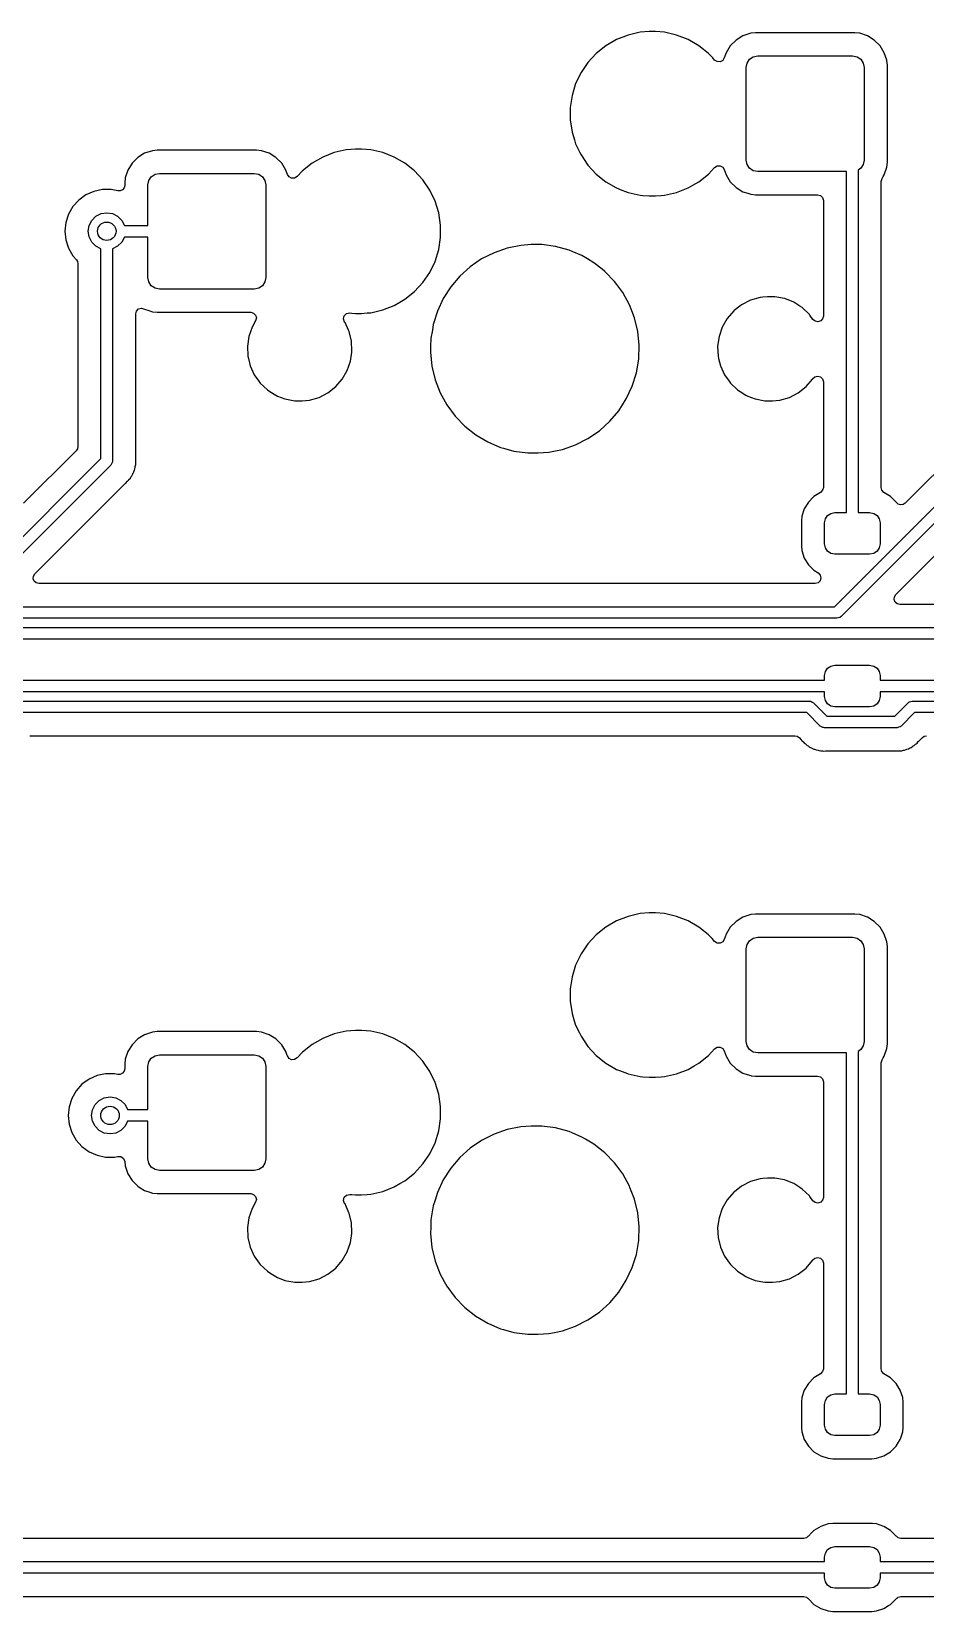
# Model space of a CAD drawing. Extents: x 51 to 201, y -153 to -28.
# Drawn here: x 117.72 to 137.03, y -84.44 to -50.29 of the extents above; entities that cross this region are included whole.
import ezdxf

# ---------------------------------------------------------------- set-up
doc = ezdxf.new("R2010")
doc.units = 0
doc.layers.add('BLACK', color=7, linetype='CONTINUOUS')

msp = doc.modelspace()

# ---------------------------------------------------------------- linework, layer by layer
at = {"layer": 'BLACK', "linetype": 'CONTINUOUS'}
for p, q in [((130.355, -50.4658), (130.125, -50.5989)), ((130.603, -50.3686), (130.355, -50.4658)), ((130.862, -50.3094), (130.603, -50.3686)), ((131.061, -50.2945), (130.862, -50.3094)), ((131.194, -50.2945), (131.061, -50.2945)), ((131.061, -50.2945), (131.061, -50.2945)), ((131.393, -50.3094), (131.194, -50.2945)), ((131.194, -50.2945), (131.194, -50.2945)), ((131.652, -50.3686), (131.393, -50.3094)), ((131.9, -50.4658), (131.652, -50.3686)), ((132.13, -50.5989), (131.9, -50.4658)), ((132.936, -50.4773), (132.812, -50.6013)), ((133.085, -50.3852), (132.936, -50.4773)), ((133.252, -50.33), (133.085, -50.3852)), ((133.354, -50.3195), (133.252, -50.33)), ((135.505, -50.3195), (133.354, -50.3195)), ((135.607, -50.33), (135.505, -50.3195)), ((135.774, -50.3852), (135.607, -50.33)), ((135.923, -50.4773), (135.774, -50.3852)), ((136.047, -50.6013), (135.923, -50.4773)), ((129.916, -50.7648), (129.735, -50.9599)), ((130.125, -50.5989), (129.916, -50.7648)), ((132.235, -50.6825), (132.13, -50.5989)), ((132.339, -50.7648), (132.235, -50.6825)), ((132.431, -50.8647), (132.339, -50.7648)), ((132.473, -50.91), (132.431, -50.8647)), ((132.682, -50.8647), (132.647, -50.9179)), ((132.72, -50.7507), (132.682, -50.8647)), ((132.812, -50.6013), (132.72, -50.7507)), ((133.228, -50.8932), (133.309, -50.839)), ((133.309, -50.839), (133.404, -50.82)), ((133.404, -50.82), (135.454, -50.82)), ((135.454, -50.82), (135.55, -50.839)), ((135.55, -50.839), (135.631, -50.8932)), ((136.139, -50.7507), (136.047, -50.6013)), ((136.047, -50.6013), (136.047, -50.6013)), ((136.192, -50.91), (136.139, -50.7507)), ((129.586, -51.1798), (129.47, -51.4195)), ((129.735, -50.9599), (129.586, -51.1798)), ((132.527, -50.944), (132.473, -50.91)), ((132.591, -50.9469), (132.527, -50.944)), ((132.647, -50.9179), (132.591, -50.9469)), ((133.154, -51.07), (133.174, -50.9743)), ((133.154, -53.07), (133.154, -51.07)), ((133.174, -50.9743), (133.228, -50.8932)), ((135.631, -50.8932), (135.685, -50.9743)), ((135.685, -50.9743), (135.704, -51.07)), ((135.704, -51.07), (135.704, -53.07)), ((136.194, -50.9172), (136.192, -50.91)), ((136.205, -51.0198), (136.194, -50.9172)), ((136.205, -51.02), (136.205, -51.0198)), ((136.205, -53.12), (136.205, -51.02)), ((129.47, -51.4195), (129.392, -51.6738)), ((129.392, -51.6738), (129.352, -51.9369)), ((129.352, -51.9369), (129.352, -52.2031)), ((129.352, -52.2031), (129.392, -52.4662)), ((129.392, -52.4662), (129.444, -52.6356)), ((120.158, -52.9252), (120.009, -53.0173)), ((120.325, -52.87), (120.158, -52.9252)), ((120.427, -52.8595), (120.325, -52.87)), ((122.578, -52.8595), (120.427, -52.8595)), ((122.68, -52.87), (122.578, -52.8595)), ((122.847, -52.9252), (122.68, -52.87)), ((122.996, -53.0173), (122.847, -52.9252)), ((124.253, -52.9086), (124.005, -53.0058)), ((124.512, -52.8494), (124.253, -52.9086)), ((124.711, -52.8345), (124.512, -52.8494)), ((124.844, -52.8345), (124.711, -52.8345)), ((124.711, -52.8345), (124.711, -52.8345)), ((125.043, -52.8494), (124.844, -52.8345)), ((124.844, -52.8345), (124.844, -52.8345)), ((125.302, -52.9086), (125.043, -52.8494)), ((125.55, -53.0058), (125.302, -52.9086)), ((129.444, -52.6356), (129.47, -52.7205)), ((129.47, -52.7205), (129.561, -52.9086)), ((129.561, -52.9086), (129.586, -52.9602)), ((119.885, -53.1413), (119.793, -53.2907)), ((120.009, -53.0173), (119.885, -53.1413)), ((123.12, -53.1413), (122.996, -53.0173)), ((123.212, -53.2907), (123.12, -53.1413)), ((123.12, -53.1413), (123.12, -53.1413)), ((123.775, -53.1389), (123.566, -53.3048)), ((124.005, -53.0058), (123.775, -53.1389)), ((125.78, -53.1389), (125.55, -53.0058)), ((125.952, -53.2753), (125.78, -53.1389)), ((129.586, -52.9602), (129.735, -53.1801)), ((129.735, -53.1801), (129.916, -53.3752)), ((132.339, -53.3752), (132.473, -53.2299)), ((132.473, -53.2299), (132.527, -53.196)), ((132.527, -53.196), (132.591, -53.1931)), ((132.591, -53.1931), (132.647, -53.2221)), ((132.647, -53.2221), (132.682, -53.2753)), ((133.174, -53.1657), (133.154, -53.07)), ((133.228, -53.2468), (133.174, -53.1657)), ((133.309, -53.301), (133.228, -53.2468)), ((135.631, -53.2468), (135.572, -53.286)), ((135.685, -53.1657), (135.631, -53.2468)), ((135.704, -53.07), (135.685, -53.1657)), ((136.139, -53.3893), (136.194, -53.2228)), ((136.194, -53.2228), (136.205, -53.12)), ((119.737, -53.4572), (119.727, -53.56)), ((119.727, -53.56), (119.727, -53.6185)), ((119.793, -53.2907), (119.737, -53.4572)), ((120.227, -53.61), (120.247, -53.5143)), ((120.247, -53.5143), (120.301, -53.4332)), ((120.301, -53.4332), (120.382, -53.379)), ((120.382, -53.379), (120.477, -53.36)), ((120.477, -53.36), (122.527, -53.36)), ((122.527, -53.36), (122.623, -53.379)), ((122.623, -53.379), (122.704, -53.4332)), ((122.704, -53.4332), (122.758, -53.5143)), ((122.758, -53.5143), (122.777, -53.61)), ((123.219, -53.3123), (123.212, -53.2907)), ((123.243, -53.3833), (123.219, -53.3123)), ((123.278, -53.4365), (123.243, -53.3833)), ((123.334, -53.4654), (123.278, -53.4365)), ((123.398, -53.4626), (123.334, -53.4654)), ((123.452, -53.4286), (123.398, -53.4626)), ((123.566, -53.3048), (123.452, -53.4286)), ((125.989, -53.3048), (125.952, -53.2753)), ((126.17, -53.4999), (125.989, -53.3048)), ((126.319, -53.7198), (126.17, -53.4999)), ((129.916, -53.3752), (130.125, -53.5411)), ((130.125, -53.5411), (130.335, -53.6627)), ((132.003, -53.6149), (132.13, -53.5411)), ((132.13, -53.5411), (132.339, -53.3752)), ((132.13, -53.5411), (132.13, -53.5411)), ((132.682, -53.2753), (132.72, -53.3893)), ((132.72, -53.3893), (132.812, -53.5387)), ((132.812, -53.5387), (132.936, -53.6627)), ((133.404, -53.32), (133.309, -53.301)), ((135.322, -53.32), (133.404, -53.32)), ((135.322, -60.69), (135.322, -53.32)), ((135.572, -53.286), (135.572, -60.69)), ((136.073, -53.532), (136.091, -53.4669)), ((136.073, -60.1479), (136.073, -53.532)), ((136.091, -53.4669), (136.115, -53.4286)), ((136.115, -53.4286), (136.139, -53.3893)), ((118.734, -53.9371), (118.607, -54.0778)), ((118.887, -53.8258), (118.734, -53.9371)), ((119.06, -53.7489), (118.887, -53.8258)), ((119.245, -53.7095), (119.06, -53.7489)), ((119.435, -53.7095), (119.245, -53.7095)), ((119.245, -53.7095), (119.245, -53.7095)), ((119.577, -53.7398), (119.435, -53.7095)), ((119.435, -53.7095), (119.435, -53.7095)), ((119.632, -53.7391), (119.577, -53.7398)), ((119.681, -53.7149), (119.632, -53.7391)), ((119.715, -53.6719), (119.681, -53.7149)), ((119.727, -53.6185), (119.715, -53.6719)), ((120.227, -54.485), (120.227, -53.61)), ((122.777, -53.61), (122.777, -55.61)), ((126.435, -53.9595), (126.319, -53.7198)), ((130.335, -53.6627), (130.355, -53.6742)), ((130.355, -53.6742), (130.469, -53.7191)), ((130.469, -53.7191), (130.545, -53.7489)), ((130.545, -53.7489), (130.603, -53.7714)), ((130.603, -53.7714), (130.862, -53.8306)), ((130.862, -53.8306), (130.919, -53.8349)), ((130.919, -53.8349), (131.061, -53.8455)), ((131.061, -53.8455), (131.061, -53.8455)), ((131.061, -53.8455), (131.194, -53.8455)), ((131.194, -53.8455), (131.318, -53.8362)), ((131.194, -53.8455), (131.194, -53.8455)), ((131.318, -53.8362), (131.393, -53.8306)), ((131.393, -53.8306), (131.652, -53.7714)), ((131.652, -53.7714), (131.9, -53.6742)), ((131.9, -53.6742), (132.003, -53.6149)), ((132.936, -53.6627), (132.936, -53.6627)), ((132.936, -53.6627), (133.085, -53.7548)), ((133.085, -53.7548), (133.188, -53.7889)), ((133.188, -53.7889), (133.252, -53.81)), ((133.252, -53.81), (133.262, -53.8111)), ((133.262, -53.8111), (133.354, -53.8205)), ((133.354, -53.8205), (134.698, -53.8205)), ((134.698, -53.8205), (134.76, -53.8371)), ((134.76, -53.8371), (134.805, -53.8825)), ((134.805, -53.8825), (134.822, -53.9445)), ((134.822, -53.9445), (134.822, -56.443)), ((118.513, -54.2417), (118.454, -54.4217)), ((118.607, -54.0778), (118.513, -54.2417)), ((119.016, -54.3749), (119.105, -54.2864)), ((119.105, -54.2864), (119.216, -54.2296)), ((119.216, -54.2296), (119.34, -54.21)), ((119.34, -54.21), (119.464, -54.2296)), ((119.464, -54.2296), (119.575, -54.2864)), ((119.575, -54.2864), (119.664, -54.3749)), ((126.513, -54.2138), (126.435, -53.9595)), ((126.553, -54.4769), (126.513, -54.2138)), ((118.454, -54.4217), (118.435, -54.61)), ((118.435, -54.61), (118.454, -54.7983)), ((118.94, -54.61), (118.96, -54.4864)), ((118.96, -54.7336), (118.94, -54.61)), ((118.96, -54.4864), (119.016, -54.3749)), ((119.664, -54.3749), (119.72, -54.485)), ((119.72, -54.485), (120.227, -54.485)), ((126.553, -54.7431), (126.553, -54.4769)), ((118.454, -54.7983), (118.513, -54.9783)), ((119.016, -54.8451), (118.96, -54.7336)), ((119.105, -54.9336), (119.016, -54.8451)), ((119.215, -54.9897), (119.105, -54.9336)), ((119.575, -54.9336), (119.465, -54.9897)), ((119.664, -54.8451), (119.575, -54.9336)), ((119.72, -54.735), (119.664, -54.8451)), ((120.227, -54.735), (119.72, -54.735)), ((120.227, -55.61), (120.227, -54.735)), ((126.513, -55.0062), (126.553, -54.7431)), ((127.992, -54.9746), (127.707, -55.0734)), ((128.287, -54.9146), (127.992, -54.9746)), ((128.512, -54.8995), (128.287, -54.9146)), ((128.738, -54.8995), (128.512, -54.8995)), ((128.512, -54.8995), (128.512, -54.8995)), ((129.037, -54.9397), (128.738, -54.8995)), ((129.327, -55.0193), (129.037, -54.9397)), ((129.037, -54.9397), (129.037, -54.9397)), ((129.037, -54.9397), (129.037, -54.9397)), ((118.513, -54.9783), (118.607, -55.1422)), ((118.607, -55.1422), (118.607, -55.1422)), ((118.607, -55.1422), (118.683, -55.2257)), ((118.683, -55.2257), (118.706, -55.2642)), ((118.706, -55.2642), (118.715, -55.3087)), ((118.715, -55.3087), (118.715, -59.2649)), ((119.215, -59.5235), (119.215, -54.9897)), ((119.465, -54.9897), (119.465, -59.5753)), ((126.319, -55.5002), (126.435, -55.2605)), ((126.435, -55.2605), (126.513, -55.0062)), ((127.438, -55.2093), (127.19, -55.3799)), ((127.707, -55.0734), (127.438, -55.2093)), ((129.394, -55.0477), (129.327, -55.0193)), ((129.605, -55.1369), (129.394, -55.0477)), ((129.727, -55.2093), (129.605, -55.1369)), ((129.864, -55.2904), (129.727, -55.2093)), ((130.041, -55.4305), (129.864, -55.2904)), ((120.247, -55.7057), (120.227, -55.61)), ((122.777, -55.61), (122.758, -55.7057)), ((126.17, -55.7201), (126.319, -55.5002)), ((126.966, -55.582), (126.772, -55.8121)), ((127.19, -55.3799), (126.966, -55.582)), ((130.1, -55.4772), (130.041, -55.4305)), ((130.31, -55.6938), (130.1, -55.4772)), ((120.301, -55.7868), (120.247, -55.7057)), ((120.382, -55.841), (120.301, -55.7868)), ((120.477, -55.86), (120.382, -55.841)), ((122.527, -55.86), (120.477, -55.86)), ((122.623, -55.841), (122.527, -55.86)), ((122.704, -55.7868), (122.623, -55.841)), ((122.758, -55.7057), (122.704, -55.7868)), ((125.78, -56.0811), (125.989, -55.9152)), ((125.989, -55.9152), (126.17, -55.7201)), ((126.772, -55.8121), (126.61, -56.066)), ((130.361, -55.7628), (130.31, -55.6938)), ((130.489, -55.9363), (130.361, -55.7628)), ((130.633, -56.2006), (130.489, -55.9363)), ((119.965, -56.3982), (119.983, -56.3354)), ((119.983, -56.3354), (120.029, -56.2899)), ((120.029, -56.2899), (120.092, -56.2742)), ((120.092, -56.2742), (120.155, -56.2926)), ((120.155, -56.2926), (120.158, -56.2948)), ((120.158, -56.2948), (120.25, -56.3254)), ((120.25, -56.3254), (120.325, -56.35)), ((125.043, -56.3706), (125.302, -56.3114)), ((125.302, -56.3114), (125.55, -56.2142)), ((125.55, -56.2142), (125.67, -56.1451)), ((125.67, -56.1451), (125.78, -56.0811)), ((125.78, -56.0811), (125.78, -56.0811)), ((126.483, -56.3393), (126.393, -56.6271)), ((126.61, -56.066), (126.483, -56.3393)), ((130.684, -56.3317), (130.633, -56.2006)), ((130.742, -56.4817), (130.684, -56.3317)), ((132.887, -56.3317), (132.747, -56.4942)), ((132.895, -56.3254), (132.887, -56.3317)), ((133.021, -56.2265), (132.895, -56.3254)), ((133.056, -56.1989), (133.021, -56.2265)), ((133.247, -56.1004), (133.056, -56.1989)), ((133.454, -56.0398), (133.247, -56.1004)), ((133.514, -56.0341), (133.454, -56.0398)), ((133.614, -56.0245), (133.514, -56.0341)), ((133.775, -56.0245), (133.614, -56.0245)), ((133.986, -56.0652), (133.775, -56.0245)), ((133.988, -56.066), (133.986, -56.0652)), ((133.986, -56.0652), (133.986, -56.0652)), ((133.986, -56.0652), (133.986, -56.0652)), ((134.186, -56.1451), (133.988, -56.066)), ((134.312, -56.2265), (134.186, -56.1451)), ((134.366, -56.2613), (134.312, -56.2265)), ((134.522, -56.4096), (134.366, -56.2613)), ((119.965, -59.54), (119.965, -56.3982)), ((120.325, -56.35), (120.335, -56.3511)), ((120.335, -56.3511), (120.427, -56.3605)), ((120.427, -56.3605), (122.449, -56.3605)), ((122.479, -56.6803), (122.409, -56.8834)), ((122.449, -56.3605), (122.511, -56.3771)), ((122.556, -56.5465), (122.479, -56.6803)), ((122.511, -56.3771), (122.556, -56.4225)), ((122.556, -56.4225), (122.573, -56.4845)), ((122.573, -56.4845), (122.556, -56.5465)), ((124.455, -56.5064), (124.47, -56.439)), ((124.477, -56.5718), (124.455, -56.5064)), ((124.47, -56.439), (124.52, -56.3906)), ((124.487, -56.5847), (124.477, -56.5718)), ((124.56, -56.745), (124.487, -56.5847)), ((124.52, -56.3906), (124.588, -56.3763)), ((124.588, -56.3763), (124.636, -56.3799)), ((124.636, -56.3799), (124.711, -56.3855)), ((124.711, -56.3855), (124.711, -56.3855)), ((124.711, -56.3855), (124.844, -56.3855)), ((124.844, -56.3855), (124.968, -56.3762)), ((124.844, -56.3855), (124.844, -56.3855)), ((124.968, -56.3762), (125.043, -56.3706)), ((126.393, -56.6271), (126.374, -56.745)), ((130.812, -56.7748), (130.742, -56.4817)), ((132.639, -56.6803), (132.569, -56.8834)), ((132.747, -56.4942), (132.639, -56.6803)), ((134.531, -56.4225), (134.522, -56.4096)), ((134.597, -56.515), (134.531, -56.4225)), ((134.644, -56.5548), (134.597, -56.515)), ((134.705, -56.5668), (134.644, -56.5548)), ((134.764, -56.548), (134.705, -56.5668)), ((134.807, -56.503), (134.764, -56.548)), ((134.822, -56.443), (134.807, -56.503)), ((122.409, -56.8834), (122.378, -57.0962)), ((124.576, -56.7802), (124.56, -56.745)), ((124.627, -56.9891), (124.576, -56.7802)), ((124.637, -57.2038), (124.627, -56.9891)), ((126.343, -56.9242), (126.337, -57.108)), ((126.374, -56.745), (126.343, -56.9242)), ((130.842, -57.0746), (130.812, -56.7748)), ((132.569, -56.8834), (132.538, -57.0962)), ((122.378, -57.0962), (122.378, -57.0962)), ((122.378, -57.0962), (122.388, -57.3109)), ((122.388, -57.3109), (122.4, -57.3571)), ((122.4, -57.3571), (122.439, -57.5198)), ((124.606, -57.4166), (124.634, -57.2254)), ((124.634, -57.2254), (124.637, -57.2038)), ((126.337, -57.108), (126.333, -57.2254)), ((126.333, -57.2254), (126.363, -57.5252)), ((130.832, -57.3758), (130.842, -57.0746)), ((132.538, -57.0962), (132.538, -57.0962)), ((132.538, -57.0962), (132.548, -57.3109)), ((132.548, -57.3109), (132.56, -57.3571)), ((132.56, -57.3571), (132.599, -57.5198)), ((122.439, -57.5198), (122.528, -57.7153)), ((124.428, -57.8058), (124.536, -57.6197)), ((124.536, -57.6197), (124.606, -57.4166)), ((126.363, -57.5252), (126.433, -57.8183)), ((130.692, -57.9607), (130.782, -57.6729)), ((130.782, -57.6729), (130.832, -57.3758)), ((132.599, -57.5198), (132.688, -57.7153)), ((122.528, -57.7153), (122.625, -57.8512)), ((122.625, -57.8512), (122.653, -57.8904)), ((122.653, -57.8904), (122.809, -58.0387)), ((122.809, -58.0387), (122.865, -58.0747)), ((124.119, -58.1011), (124.288, -57.9683)), ((124.288, -57.9683), (124.428, -57.8058)), ((126.433, -57.8183), (126.542, -58.0994)), ((130.565, -58.234), (130.692, -57.9607)), ((132.688, -57.7153), (132.785, -57.8512)), ((132.785, -57.8512), (132.813, -57.8904)), ((132.813, -57.8904), (132.969, -58.0387)), ((132.969, -58.0387), (133.025, -58.0747)), ((134.279, -58.1011), (134.448, -57.9683)), ((134.448, -57.9683), (134.588, -57.8058)), ((134.588, -57.8058), (134.591, -57.8021)), ((134.591, -57.8021), (134.636, -57.7567)), ((134.636, -57.7567), (134.698, -57.7401)), ((134.698, -57.7401), (134.76, -57.7567)), ((134.76, -57.7567), (134.805, -57.8021)), ((134.805, -57.8021), (134.822, -57.8641)), ((134.822, -57.8641), (134.822, -60.1479)), ((122.865, -58.0747), (122.989, -58.1549)), ((122.989, -58.1549), (123.029, -58.171)), ((123.029, -58.171), (123.189, -58.2348)), ((123.189, -58.2348), (123.4, -58.2755)), ((123.4, -58.2755), (123.561, -58.2755)), ((123.561, -58.2755), (123.721, -58.2602)), ((123.561, -58.2755), (123.561, -58.2755)), ((123.721, -58.2602), (123.928, -58.1996)), ((123.928, -58.1996), (124.119, -58.1011)), ((126.542, -58.0994), (126.685, -58.3608)), ((126.685, -58.3608), (126.686, -58.3637)), ((126.686, -58.3637), (126.865, -58.6062)), ((130.403, -58.4879), (130.565, -58.234)), ((133.025, -58.0747), (133.149, -58.1549)), ((133.149, -58.1549), (133.189, -58.171)), ((133.189, -58.171), (133.349, -58.2348)), ((133.349, -58.2348), (133.56, -58.2755)), ((133.56, -58.2755), (133.721, -58.2755)), ((133.721, -58.2755), (133.881, -58.2602)), ((133.721, -58.2755), (133.721, -58.2755)), ((133.881, -58.2602), (134.088, -58.1996)), ((134.088, -58.1996), (134.279, -58.1011)), ((126.865, -58.6062), (127.075, -58.8228)), ((129.985, -58.9201), (130.209, -58.718)), ((130.209, -58.718), (130.403, -58.4879)), ((127.075, -58.8228), (127.311, -59.0096)), ((127.311, -59.0096), (127.57, -59.1631)), ((129.737, -59.0907), (129.985, -58.9201)), ((118.678, -59.3525), (117.542, -60.4892)), ((118.705, -59.3123), (118.678, -59.3525)), ((118.715, -59.2649), (118.705, -59.3123)), ((127.57, -59.1631), (127.848, -59.2807)), ((127.848, -59.2807), (127.848, -59.2807)), ((127.848, -59.2807), (127.848, -59.2807)), ((127.848, -59.2807), (127.912, -59.2983)), ((127.912, -59.2983), (128.138, -59.3603)), ((128.138, -59.3603), (128.437, -59.4005)), ((128.437, -59.4005), (128.663, -59.4005)), ((128.663, -59.4005), (128.888, -59.3854)), ((128.663, -59.4005), (128.663, -59.4005)), ((128.888, -59.3854), (129.032, -59.3562)), ((129.032, -59.3562), (129.183, -59.3254)), ((129.183, -59.3254), (129.468, -59.2266)), ((129.468, -59.2266), (129.737, -59.0907)), ((137.798, -59.2825), (136.592, -60.4892)), ((116.464, -62.275), (119.215, -59.5235)), ((119.428, -59.6637), (116.604, -62.4884)), ((119.443, -59.6366), (119.428, -59.6637)), ((119.46, -59.6105), (119.443, -59.6366)), ((119.461, -59.6043), (119.46, -59.6105)), ((119.462, -59.6019), (119.461, -59.6043)), ((119.465, -59.5753), (119.462, -59.5974)), ((119.462, -59.5974), (119.462, -59.6019)), ((119.939, -59.766), (119.945, -59.7512)), ((119.945, -59.7512), (119.952, -59.7081)), ((119.952, -59.7081), (119.955, -59.6966)), ((119.955, -59.6966), (119.965, -59.6543)), ((119.966, -59.5516), (119.965, -59.54)), ((119.965, -59.6343), (119.967, -59.6149)), ((119.965, -59.6543), (119.965, -59.6343)), ((119.97, -59.5951), (119.966, -59.5516)), ((119.967, -59.6149), (119.97, -59.5951)), ((135.064, -62.725), (138.335, -59.4535)), ((138.548, -59.5937), (135.204, -62.9384)), ((118.726, -61.0741), (119.724, -60.0761)), ((119.724, -60.0761), (119.74, -60.0632)), ((119.74, -60.0632), (119.742, -60.0611)), ((119.742, -60.0611), (119.788, -60.012)), ((119.742, -60.0611), (119.742, -60.0611)), ((119.788, -60.012), (119.791, -60.0093)), ((119.791, -60.0093), (119.81, -59.9898)), ((119.81, -59.9898), (119.813, -59.9866)), ((119.813, -59.9866), (119.82, -59.9777)), ((119.82, -59.9777), (119.85, -59.9459)), ((119.85, -59.9459), (119.86, -59.9283)), ((119.86, -59.9283), (119.87, -59.9121)), ((119.87, -59.9121), (119.883, -59.8963)), ((119.883, -59.8963), (119.9, -59.8562)), ((119.9, -59.8562), (119.905, -59.8457)), ((119.905, -59.8457), (119.907, -59.8421)), ((119.907, -59.8421), (119.926, -59.8074)), ((119.926, -59.8074), (119.931, -59.788)), ((119.931, -59.788), (119.937, -59.7696)), ((119.937, -59.7696), (119.939, -59.766)), ((134.619, -60.342), (134.5, -60.462)), ((134.763, -60.2534), (134.619, -60.342)), ((134.806, -60.2083), (134.763, -60.2534)), ((134.822, -60.1479), (134.806, -60.2083)), ((136.089, -60.2083), (136.073, -60.1479)), ((136.132, -60.2534), (136.089, -60.2083)), ((136.276, -60.342), (136.132, -60.2534)), ((136.395, -60.462), (136.276, -60.342)), ((134.357, -60.7673), (134.347, -60.8667)), ((134.41, -60.6063), (134.357, -60.7673)), ((134.5, -60.462), (134.41, -60.6063)), ((134.865, -60.8289), (134.913, -60.7559)), ((134.913, -60.7559), (134.986, -60.7071)), ((134.986, -60.7071), (135.072, -60.69)), ((135.072, -60.69), (135.322, -60.69)), ((135.572, -60.69), (135.822, -60.69)), ((135.822, -60.69), (135.909, -60.7071)), ((135.909, -60.7071), (135.982, -60.7559)), ((135.982, -60.7559), (136.03, -60.8289)), ((136.398, -60.4666), (136.395, -60.462)), ((136.437, -60.5061), (136.398, -60.4666)), ((136.489, -60.5247), (136.437, -60.5061)), ((136.545, -60.5186), (136.489, -60.5247)), ((136.592, -60.4892), (136.545, -60.5186)), ((117.787, -62.0128), (118.726, -61.0741)), ((134.347, -60.8667), (134.347, -61.4133)), ((134.847, -60.915), (134.865, -60.8289)), ((134.847, -61.365), (134.847, -60.915)), ((136.03, -60.8289), (136.047, -60.915)), ((136.047, -60.915), (136.047, -61.365)), ((134.347, -61.4133), (134.357, -61.5127)), ((134.865, -61.4511), (134.847, -61.365)), ((134.913, -61.5241), (134.865, -61.4511)), ((136.03, -61.4511), (135.982, -61.5241)), ((136.047, -61.365), (136.03, -61.4511)), ((136.387, -62.4628), (137.593, -61.2567)), ((134.357, -61.5127), (134.41, -61.6737)), ((134.41, -61.6737), (134.5, -61.818)), ((134.986, -61.5729), (134.913, -61.5241)), ((135.072, -61.59), (134.986, -61.5729)), ((135.822, -61.59), (135.072, -61.59)), ((135.909, -61.5729), (135.822, -61.59)), ((135.982, -61.5241), (135.909, -61.5729)), ((117.752, -62.1199), (117.757, -62.0622)), ((117.774, -62.1734), (117.752, -62.1199)), ((117.757, -62.0622), (117.787, -62.0128)), ((134.5, -61.818), (134.619, -61.938)), ((134.619, -61.938), (134.619, -61.938)), ((134.619, -61.938), (134.619, -61.938)), ((134.619, -61.938), (134.712, -61.995)), ((134.712, -61.995), (134.756, -62.041)), ((134.771, -62.1027), (134.753, -62.1637)), ((134.756, -62.041), (134.771, -62.1027)), ((117.818, -62.211), (117.774, -62.1734)), ((117.875, -62.2245), (117.818, -62.211)), ((134.647, -62.2245), (117.875, -62.2245)), ((134.708, -62.2082), (134.647, -62.2245)), ((134.753, -62.1637), (134.708, -62.2082)), ((136.357, -62.5122), (136.387, -62.4628)), ((112.89, -62.725), (135.064, -62.725)), ((136.352, -62.5699), (136.357, -62.5122)), ((136.374, -62.6234), (136.352, -62.5699)), ((136.418, -62.661), (136.374, -62.6234)), ((136.475, -62.6745), (136.418, -62.661)), ((153.405, -62.6745), (136.475, -62.6745)), ((135.115, -62.975), (112.89, -62.975)), ((135.145, -62.9663), (135.115, -62.975)), ((135.175, -62.9597), (135.145, -62.9663)), ((135.18, -62.9559), (135.175, -62.9597)), ((135.183, -62.9552), (135.18, -62.9559)), ((135.186, -62.9518), (135.183, -62.9552)), ((135.204, -62.9384), (135.186, -62.9518)), ((82.6346, -63.175), (128.95, -63.175)), ((128.95, -63.425), (82.6418, -63.425)), ((128.95, -63.175), (153.664, -63.175)), ((153.715, -63.425), (128.95, -63.425)), ((134.847, -64.215), (134.865, -64.1289)), ((134.865, -64.1289), (134.913, -64.0559)), ((134.913, -64.0559), (134.986, -64.0071)), ((134.986, -64.0071), (135.072, -63.99)), ((135.072, -63.99), (135.822, -63.99)), ((135.822, -63.99), (135.909, -64.0071)), ((135.909, -64.0071), (135.982, -64.0559)), ((135.982, -64.0559), (136.03, -64.1289)), ((136.03, -64.1289), (136.047, -64.215)), ((116.997, -64.315), (134.847, -64.315)), ((134.847, -64.315), (134.847, -64.215)), ((136.047, -64.215), (136.047, -64.315)), ((136.047, -64.315), (153.897, -64.315)), ((134.847, -64.565), (116.997, -64.565)), ((117.37, -64.765), (118.26, -64.765)), ((118.26, -64.765), (133.93, -64.765)), ((133.93, -64.765), (134.52, -64.765)), ((134.52, -64.765), (134.542, -64.7682)), ((134.542, -64.7682), (134.546, -64.7679)), ((134.546, -64.7679), (134.549, -64.7692)), ((134.549, -64.7692), (134.555, -64.7701)), ((134.555, -64.7701), (134.581, -64.7868)), ((134.581, -64.7868), (134.608, -64.8016)), ((134.608, -64.8016), (134.896, -65.09)), ((134.847, -64.665), (134.847, -64.565)), ((134.865, -64.7511), (134.847, -64.665)), ((134.913, -64.8241), (134.865, -64.7511)), ((134.986, -64.8729), (134.913, -64.8241)), ((135.072, -64.89), (134.986, -64.8729)), ((135.909, -64.8729), (135.822, -64.89)), ((135.982, -64.8241), (135.909, -64.8729)), ((136.03, -64.7511), (135.982, -64.8241)), ((136.047, -64.665), (136.03, -64.7511)), ((153.897, -64.565), (136.047, -64.565)), ((136.047, -64.565), (136.047, -64.665)), ((136.363, -65.09), (136.652, -64.8016)), ((136.652, -64.8016), (136.669, -64.7882)), ((136.669, -64.7882), (136.672, -64.7848)), ((136.672, -64.7848), (136.675, -64.7841)), ((136.675, -64.7841), (136.68, -64.7803)), ((136.68, -64.7803), (136.71, -64.7737)), ((136.71, -64.7737), (136.74, -64.765)), ((136.74, -64.765), (153.04, -64.765)), ((118.26, -65.015), (117.422, -65.015)), ((133.93, -65.015), (118.26, -65.015)), ((134.468, -65.015), (133.93, -65.015)), ((134.756, -65.3034), (134.468, -65.015)), ((134.896, -65.09), (136.363, -65.09)), ((135.822, -64.89), (135.072, -64.89)), ((136.792, -65.015), (136.503, -65.3034)), ((152.988, -65.015), (136.792, -65.015)), ((117.68, -65.5155), (118.181, -65.5155)), ((118.181, -65.5155), (118.299, -65.5155)), ((118.299, -65.5155), (133.851, -65.5155)), ((133.851, -65.5155), (133.969, -65.5155)), ((133.969, -65.5155), (134.209, -65.5155)), ((134.209, -65.5155), (134.257, -65.5249)), ((134.257, -65.5249), (134.297, -65.5518)), ((134.297, -65.5518), (134.344, -65.5988)), ((134.783, -65.3182), (134.756, -65.3034)), ((134.809, -65.3349), (134.783, -65.3182)), ((134.816, -65.3358), (134.809, -65.3349)), ((134.818, -65.3371), (134.816, -65.3358)), ((134.823, -65.3368), (134.818, -65.3371)), ((134.845, -65.34), (134.823, -65.3368)), ((136.415, -65.34), (134.845, -65.34)), ((136.445, -65.3313), (136.415, -65.34)), ((136.475, -65.3247), (136.445, -65.3313)), ((136.48, -65.3209), (136.475, -65.3247)), ((136.483, -65.3202), (136.48, -65.3209)), ((136.486, -65.3168), (136.483, -65.3202)), ((136.503, -65.3034), (136.486, -65.3168)), ((136.882, -65.6323), (136.963, -65.5518)), ((136.963, -65.5518), (137.003, -65.5249)), ((137.003, -65.5249), (137.05, -65.5155)), ((134.344, -65.5988), (134.357, -65.6149)), ((134.357, -65.6149), (134.408, -65.6629)), ((134.408, -65.6629), (134.411, -65.6656)), ((134.411, -65.6656), (134.43, -65.6851)), ((134.43, -65.6851), (134.433, -65.6876)), ((134.433, -65.6876), (134.442, -65.6952)), ((134.442, -65.6952), (134.474, -65.7251)), ((134.474, -65.7251), (134.474, -65.7251)), ((134.474, -65.7251), (134.492, -65.7347)), ((134.492, -65.7347), (134.508, -65.7454)), ((134.508, -65.7454), (134.524, -65.7577)), ((134.524, -65.7577), (134.564, -65.775)), ((134.564, -65.775), (134.574, -65.7802)), ((134.574, -65.7802), (134.613, -65.8012)), ((134.613, -65.8012), (134.621, -65.8034)), ((134.621, -65.8034), (134.632, -65.8062)), ((134.632, -65.8062), (134.65, -65.8125)), ((134.65, -65.8125), (134.669, -65.8204)), ((134.669, -65.8204), (134.712, -65.8273)), ((134.712, -65.8273), (134.723, -65.8296)), ((134.723, -65.8296), (134.766, -65.8405)), ((134.766, -65.8405), (134.786, -65.8405)), ((134.786, -65.8405), (134.805, -65.842)), ((134.805, -65.842), (134.825, -65.8452)), ((134.825, -65.8452), (134.868, -65.841)), ((134.868, -65.841), (134.88, -65.8405)), ((134.88, -65.8405), (136.332, -65.8405)), ((136.332, -65.8405), (136.353, -65.8428)), ((136.353, -65.8428), (136.356, -65.8427)), ((136.356, -65.8427), (136.423, -65.8406)), ((136.356, -65.8427), (136.356, -65.8427)), ((136.423, -65.8406), (136.427, -65.8405)), ((136.427, -65.8405), (136.454, -65.8405)), ((136.454, -65.8405), (136.458, -65.84)), ((136.454, -65.8405), (136.454, -65.8405)), ((136.458, -65.84), (136.47, -65.8391)), ((136.47, -65.8391), (136.514, -65.8377)), ((136.514, -65.8377), (136.533, -65.8321)), ((136.533, -65.8321), (136.552, -65.8282)), ((136.552, -65.8282), (136.559, -65.8273)), ((136.559, -65.8273), (136.572, -65.8257)), ((136.572, -65.8257), (136.612, -65.8096)), ((136.612, -65.8096), (136.623, -65.8058)), ((136.623, -65.8058), (136.665, -65.7936)), ((136.665, -65.7936), (136.683, -65.7834)), ((136.683, -65.7834), (136.7, -65.7749)), ((136.7, -65.7749), (136.703, -65.7739)), ((136.703, -65.7739), (136.719, -65.7675)), ((136.719, -65.7675), (136.754, -65.7418)), ((136.754, -65.7418), (136.764, -65.7354)), ((136.764, -65.7354), (136.781, -65.7251)), ((136.781, -65.7251), (136.801, -65.7132)), ((136.801, -65.7132), (136.816, -65.699)), ((136.816, -65.699), (136.83, -65.6864)), ((136.83, -65.6864), (136.847, -65.6746)), ((136.847, -65.6746), (136.874, -65.6409)), ((136.874, -65.6409), (136.882, -65.6323)), ((130.125, -69.6489), (129.916, -69.8148)), ((130.355, -69.5158), (130.125, -69.6489)), ((130.603, -69.4186), (130.355, -69.5158)), ((130.862, -69.3594), (130.603, -69.4186)), ((131.061, -69.3445), (130.862, -69.3594)), ((131.194, -69.3445), (131.061, -69.3445)), ((131.061, -69.3445), (131.061, -69.3445)), ((131.393, -69.3594), (131.194, -69.3445)), ((131.194, -69.3445), (131.194, -69.3445)), ((131.652, -69.4186), (131.393, -69.3594)), ((131.9, -69.5158), (131.652, -69.4186)), ((132.13, -69.6489), (131.9, -69.5158)), ((132.232, -69.7295), (132.13, -69.6489)), ((132.812, -69.6513), (132.72, -69.8007)), ((132.936, -69.5273), (132.812, -69.6513)), ((133.085, -69.4352), (132.936, -69.5273)), ((133.252, -69.38), (133.085, -69.4352)), ((133.354, -69.3695), (133.252, -69.38)), ((135.505, -69.3695), (133.354, -69.3695)), ((135.607, -69.38), (135.505, -69.3695)), ((135.774, -69.4352), (135.607, -69.38)), ((135.923, -69.5273), (135.774, -69.4352)), ((136.047, -69.6513), (135.923, -69.5273)), ((136.139, -69.8007), (136.047, -69.6513)), ((136.047, -69.6513), (136.047, -69.6513)), ((129.916, -69.8148), (129.735, -70.0099)), ((132.339, -69.8148), (132.232, -69.7295)), ((132.417, -69.8995), (132.339, -69.8148)), ((132.473, -69.96), (132.417, -69.8995)), ((132.527, -69.994), (132.473, -69.96)), ((132.591, -69.9969), (132.527, -69.994)), ((132.647, -69.9679), (132.591, -69.9969)), ((132.682, -69.9147), (132.647, -69.9679)), ((132.72, -69.8007), (132.682, -69.9147)), ((133.174, -70.0243), (133.228, -69.9432)), ((133.228, -69.9432), (133.309, -69.889)), ((133.309, -69.889), (133.404, -69.87)), ((133.404, -69.87), (135.454, -69.87)), ((135.454, -69.87), (135.55, -69.889)), ((135.55, -69.889), (135.631, -69.9432)), ((135.631, -69.9432), (135.685, -70.0243)), ((136.194, -69.9672), (136.139, -69.8007)), ((136.205, -70.07), (136.194, -69.9672)), ((129.586, -70.2298), (129.47, -70.4695)), ((129.735, -70.0099), (129.586, -70.2298)), ((133.154, -70.12), (133.174, -70.0243)), ((133.154, -72.12), (133.154, -70.12)), ((135.685, -70.0243), (135.704, -70.12)), ((135.704, -70.12), (135.704, -72.12)), ((136.205, -71.2531), (136.205, -70.07)), ((129.47, -70.4695), (129.392, -70.7238)), ((129.392, -70.7238), (129.352, -70.9869)), ((129.352, -70.9869), (129.352, -71.2531)), ((129.352, -71.2531), (129.392, -71.5162)), ((136.205, -72.17), (136.205, -71.2531)), ((129.392, -71.5162), (129.441, -71.6777)), ((129.441, -71.6777), (129.47, -71.7705)), ((120.158, -71.9752), (120.009, -72.0673)), ((120.325, -71.92), (120.158, -71.9752)), ((120.427, -71.9095), (120.325, -71.92)), ((122.578, -71.9095), (120.427, -71.9095)), ((122.68, -71.92), (122.578, -71.9095)), ((122.847, -71.9752), (122.68, -71.92)), ((122.996, -72.0673), (122.847, -71.9752)), ((124.253, -71.9586), (124.005, -72.0558)), ((124.512, -71.8994), (124.253, -71.9586)), ((124.711, -71.8845), (124.512, -71.8994)), ((124.844, -71.8845), (124.711, -71.8845)), ((124.711, -71.8845), (124.711, -71.8845)), ((125.043, -71.8994), (124.844, -71.8845)), ((124.844, -71.8845), (124.844, -71.8845)), ((125.302, -71.9586), (125.043, -71.8994)), ((125.55, -72.0558), (125.302, -71.9586)), ((129.47, -71.7705), (129.551, -71.9386)), ((129.551, -71.9386), (129.586, -72.0102)), ((129.586, -72.0102), (129.735, -72.2301)), ((119.793, -72.3407), (119.737, -72.5072)), ((119.885, -72.1913), (119.793, -72.3407)), ((120.009, -72.0673), (119.885, -72.1913)), ((123.12, -72.1913), (122.996, -72.0673)), ((123.212, -72.3407), (123.12, -72.1913)), ((123.12, -72.1913), (123.12, -72.1913)), ((123.24, -72.4252), (123.212, -72.3407)), ((123.566, -72.3548), (123.452, -72.4786)), ((123.775, -72.1889), (123.566, -72.3548)), ((124.005, -72.0558), (123.775, -72.1889)), ((125.78, -72.1889), (125.55, -72.0558)), ((125.952, -72.3253), (125.78, -72.1889)), ((125.989, -72.3548), (125.952, -72.3253)), ((126.17, -72.5499), (125.989, -72.3548)), ((129.735, -72.2301), (129.916, -72.4252)), ((132.339, -72.4252), (132.473, -72.2799)), ((132.473, -72.2799), (132.527, -72.246)), ((132.527, -72.246), (132.591, -72.2431)), ((132.591, -72.2431), (132.647, -72.2721)), ((132.647, -72.2721), (132.682, -72.3253)), ((132.682, -72.3253), (132.72, -72.4393)), ((133.174, -72.2157), (133.154, -72.12)), ((133.228, -72.2968), (133.174, -72.2157)), ((133.309, -72.351), (133.228, -72.2968)), ((133.404, -72.37), (133.309, -72.351)), ((135.322, -72.37), (133.404, -72.37)), ((135.322, -79.74), (135.322, -72.37)), ((135.631, -72.2968), (135.572, -72.3361)), ((135.572, -72.3361), (135.572, -79.74)), ((135.685, -72.2157), (135.631, -72.2968)), ((135.704, -72.12), (135.685, -72.2157)), ((136.139, -72.4393), (136.194, -72.2728)), ((136.194, -72.2728), (136.205, -72.17)), ((119.727, -72.7136), (119.715, -72.767)), ((119.737, -72.5072), (119.727, -72.61)), ((119.727, -72.61), (119.727, -72.7136)), ((120.227, -72.66), (120.247, -72.5643)), ((120.227, -73.595), (120.227, -72.66)), ((120.247, -72.5643), (120.301, -72.4832)), ((120.301, -72.4832), (120.382, -72.429)), ((120.382, -72.429), (120.477, -72.41)), ((120.477, -72.41), (122.527, -72.41)), ((122.527, -72.41), (122.623, -72.429)), ((122.623, -72.429), (122.704, -72.4832)), ((122.704, -72.4832), (122.758, -72.5643)), ((122.758, -72.5643), (122.777, -72.66)), ((122.777, -72.66), (122.777, -74.66)), ((123.243, -72.4333), (123.24, -72.4252)), ((123.278, -72.4865), (123.243, -72.4333)), ((123.334, -72.5154), (123.278, -72.4865)), ((123.398, -72.5126), (123.334, -72.5154)), ((123.452, -72.4786), (123.398, -72.5126)), ((126.319, -72.7698), (126.17, -72.5499)), ((129.916, -72.4252), (130.125, -72.5911)), ((130.125, -72.5911), (130.355, -72.7242)), ((130.355, -72.7242), (130.355, -72.7242)), ((130.355, -72.7242), (130.418, -72.7489)), ((131.652, -72.8214), (131.9, -72.7242)), ((131.9, -72.7242), (132.033, -72.6475)), ((132.033, -72.6475), (132.13, -72.5911)), ((132.13, -72.5911), (132.339, -72.4252)), ((132.13, -72.5911), (132.13, -72.5911)), ((132.72, -72.4393), (132.812, -72.5887)), ((132.812, -72.5887), (132.936, -72.7127)), ((132.936, -72.7127), (132.936, -72.7127)), ((132.936, -72.7127), (133.085, -72.8048)), ((136.073, -72.582), (136.091, -72.5169)), ((136.073, -73.61), (136.073, -72.582)), ((136.091, -72.5169), (136.115, -72.4786)), ((136.115, -72.4786), (136.139, -72.4393)), ((118.804, -73.0471), (118.677, -73.1878)), ((118.957, -72.9358), (118.804, -73.0471)), ((119.13, -72.8589), (118.957, -72.9358)), ((119.315, -72.8195), (119.13, -72.8589)), ((119.505, -72.8195), (119.315, -72.8195)), ((119.315, -72.8195), (119.315, -72.8195)), ((119.577, -72.8349), (119.505, -72.8195)), ((119.505, -72.8195), (119.505, -72.8195)), ((119.632, -72.8342), (119.577, -72.8349)), ((119.681, -72.81), (119.632, -72.8342)), ((119.715, -72.767), (119.681, -72.81)), ((126.435, -73.0095), (126.319, -72.7698)), ((126.513, -73.2638), (126.435, -73.0095)), ((130.418, -72.7489), (130.589, -72.8158)), ((130.589, -72.8158), (130.603, -72.8214)), ((130.603, -72.8214), (130.862, -72.8806)), ((130.862, -72.8806), (130.919, -72.8849)), ((130.919, -72.8849), (131.061, -72.8955)), ((131.061, -72.8955), (131.061, -72.8955)), ((131.061, -72.8955), (131.194, -72.8955)), ((131.194, -72.8955), (131.318, -72.8862)), ((131.194, -72.8955), (131.194, -72.8955)), ((131.318, -72.8862), (131.393, -72.8806)), ((131.393, -72.8806), (131.652, -72.8214)), ((133.085, -72.8048), (133.174, -72.8342)), ((133.174, -72.8342), (133.252, -72.86)), ((133.252, -72.86), (133.262, -72.8611)), ((133.262, -72.8611), (133.354, -72.8705)), ((133.354, -72.8705), (134.698, -72.8705)), ((134.698, -72.8705), (134.76, -72.8871)), ((134.76, -72.8871), (134.805, -72.9325)), ((134.805, -72.9325), (134.822, -72.9945)), ((134.822, -72.9945), (134.822, -75.493)), ((118.583, -73.3517), (118.524, -73.5317)), ((118.677, -73.1878), (118.583, -73.3517)), ((119.086, -73.4849), (119.175, -73.3964)), ((119.175, -73.3964), (119.286, -73.3396)), ((119.286, -73.3396), (119.41, -73.32)), ((119.41, -73.32), (119.534, -73.3396)), ((119.534, -73.3396), (119.645, -73.3964)), ((119.645, -73.3964), (119.734, -73.4849)), ((126.553, -73.5269), (126.513, -73.2638)), ((118.524, -73.5317), (118.505, -73.72)), ((118.505, -73.72), (118.524, -73.9083)), ((119.01, -73.72), (119.03, -73.5964)), ((119.03, -73.8436), (119.01, -73.72)), ((119.03, -73.5964), (119.086, -73.4849)), ((119.734, -73.4849), (119.79, -73.595)), ((119.79, -73.595), (120.227, -73.595)), ((126.553, -73.7931), (126.553, -73.5269)), ((136.073, -79.1979), (136.073, -73.61)), ((118.524, -73.9083), (118.583, -74.0883)), ((118.583, -74.0883), (118.677, -74.2522)), ((119.086, -73.9551), (119.03, -73.8436)), ((119.175, -74.0436), (119.086, -73.9551)), ((119.286, -74.1004), (119.175, -74.0436)), ((119.645, -74.0436), (119.534, -74.1004)), ((119.734, -73.9551), (119.645, -74.0436)), ((119.79, -73.845), (119.734, -73.9551)), ((120.227, -73.845), (119.79, -73.845)), ((120.227, -74.66), (120.227, -73.845)), ((126.435, -74.3105), (126.513, -74.0562)), ((126.513, -74.0562), (126.553, -73.7931)), ((127.992, -74.0246), (127.707, -74.1234)), ((128.287, -73.9646), (127.992, -74.0246)), ((128.512, -73.9495), (128.287, -73.9646)), ((128.738, -73.9495), (128.512, -73.9495)), ((128.512, -73.9495), (128.512, -73.9495)), ((129.037, -73.9897), (128.738, -73.9495)), ((129.327, -74.0693), (129.037, -73.9897)), ((129.037, -73.9897), (129.037, -73.9897)), ((129.037, -73.9897), (129.037, -73.9897)), ((129.393, -74.0969), (129.327, -74.0693)), ((118.677, -74.2522), (118.804, -74.3929)), ((118.804, -74.3929), (118.957, -74.5042)), ((119.41, -74.12), (119.286, -74.1004)), ((119.534, -74.1004), (119.41, -74.12)), ((126.319, -74.5502), (126.435, -74.3105)), ((127.19, -74.4299), (126.966, -74.632)), ((127.438, -74.2593), (127.19, -74.4299)), ((127.707, -74.1234), (127.438, -74.2593)), ((129.605, -74.1869), (129.393, -74.0969)), ((129.682, -74.2329), (129.605, -74.1869)), ((129.864, -74.3404), (129.682, -74.2329)), ((130.066, -74.5), (129.864, -74.3404)), ((118.957, -74.5042), (119.13, -74.5811)), ((119.13, -74.5811), (119.315, -74.6205)), ((119.315, -74.6205), (119.315, -74.6205)), ((119.315, -74.6205), (119.505, -74.6205)), ((119.505, -74.6205), (119.578, -74.6049)), ((119.578, -74.6049), (119.647, -74.6097)), ((119.647, -74.6097), (119.702, -74.65)), ((119.702, -74.65), (119.727, -74.7135)), ((119.727, -74.7135), (119.737, -74.8128)), ((120.247, -74.7557), (120.227, -74.66)), ((120.301, -74.8368), (120.247, -74.7557)), ((122.758, -74.7557), (122.704, -74.8368)), ((122.777, -74.66), (122.758, -74.7557)), ((125.989, -74.9652), (126.17, -74.7701)), ((126.17, -74.7701), (126.319, -74.5502)), ((126.966, -74.632), (126.772, -74.8621)), ((130.1, -74.5272), (130.066, -74.5)), ((130.31, -74.7438), (130.1, -74.5272)), ((130.361, -74.8128), (130.31, -74.7438)), ((119.737, -74.8128), (119.793, -74.9793)), ((119.793, -74.9793), (119.885, -75.1287)), ((120.382, -74.891), (120.301, -74.8368)), ((120.477, -74.91), (120.382, -74.891)), ((122.527, -74.91), (120.477, -74.91)), ((122.623, -74.891), (122.527, -74.91)), ((122.704, -74.8368), (122.623, -74.891)), ((125.78, -75.1311), (125.989, -74.9652)), ((126.61, -75.116), (126.483, -75.3893)), ((126.772, -74.8621), (126.61, -75.116)), ((130.489, -74.9863), (130.361, -74.8128)), ((130.633, -75.2506), (130.489, -74.9863)), ((133.454, -75.0898), (133.247, -75.1504)), ((133.514, -75.0841), (133.454, -75.0898)), ((133.614, -75.0745), (133.514, -75.0841)), ((133.775, -75.0745), (133.614, -75.0745)), ((133.986, -75.1152), (133.775, -75.0745)), ((134.02, -75.1287), (133.986, -75.1152)), ((133.986, -75.1152), (133.986, -75.1152)), ((133.986, -75.1152), (133.986, -75.1152)), ((119.885, -75.1287), (120.009, -75.2527)), ((120.009, -75.2527), (120.065, -75.2876)), ((120.065, -75.2876), (120.158, -75.3448)), ((120.158, -75.3448), (120.27, -75.3817)), ((120.27, -75.3817), (120.325, -75.4)), ((120.325, -75.4), (120.335, -75.4011)), ((120.335, -75.4011), (120.427, -75.4105)), ((120.427, -75.4105), (122.449, -75.4105)), ((122.449, -75.4105), (122.511, -75.4271)), ((122.511, -75.4271), (122.556, -75.4725)), ((124.47, -75.489), (124.52, -75.4406)), ((124.52, -75.4406), (124.588, -75.4263)), ((124.588, -75.4263), (124.636, -75.4299)), ((124.636, -75.4299), (124.711, -75.4355)), ((124.711, -75.4355), (124.711, -75.4355)), ((124.711, -75.4355), (124.844, -75.4355)), ((124.844, -75.4355), (124.968, -75.4262)), ((124.844, -75.4355), (124.844, -75.4355)), ((124.968, -75.4262), (125.043, -75.4206)), ((125.043, -75.4206), (125.302, -75.3614)), ((125.302, -75.3614), (125.55, -75.2642)), ((125.55, -75.2642), (125.67, -75.1951)), ((125.67, -75.1951), (125.78, -75.1311)), ((125.78, -75.1311), (125.78, -75.1311)), ((126.483, -75.3893), (126.432, -75.553)), ((130.644, -75.2785), (130.633, -75.2506)), ((130.742, -75.5317), (130.644, -75.2785)), ((132.887, -75.3817), (132.747, -75.5442)), ((132.913, -75.3614), (132.887, -75.3817)), ((133.01, -75.2853), (132.913, -75.3614)), ((133.056, -75.2489), (133.01, -75.2853)), ((133.247, -75.1504), (133.056, -75.2489)), ((134.186, -75.1951), (134.02, -75.1287)), ((134.315, -75.2785), (134.186, -75.1951)), ((134.366, -75.3113), (134.315, -75.2785)), ((134.522, -75.4596), (134.366, -75.3113)), ((134.531, -75.4725), (134.522, -75.4596)), ((122.479, -75.7303), (122.409, -75.9334)), ((122.556, -75.5965), (122.479, -75.7303)), ((122.556, -75.4725), (122.573, -75.5345)), ((122.573, -75.5345), (122.556, -75.5965)), ((124.455, -75.5564), (124.47, -75.489)), ((124.477, -75.6218), (124.455, -75.5564)), ((124.487, -75.6347), (124.477, -75.6218)), ((124.573, -75.8248), (124.487, -75.6347)), ((126.393, -75.6771), (126.343, -75.9742)), ((126.432, -75.553), (126.393, -75.6771)), ((130.812, -75.8248), (130.742, -75.5317)), ((132.639, -75.7303), (132.569, -75.9334)), ((132.747, -75.5442), (132.639, -75.7303)), ((134.597, -75.565), (134.531, -75.4725)), ((134.644, -75.6048), (134.597, -75.565)), ((134.705, -75.6168), (134.644, -75.6048)), ((134.764, -75.598), (134.705, -75.6168)), ((134.807, -75.553), (134.764, -75.598)), ((134.822, -75.493), (134.807, -75.553)), ((122.409, -75.9334), (122.378, -76.1462)), ((124.576, -75.8302), (124.573, -75.8248)), ((124.627, -76.0391), (124.576, -75.8302)), ((124.637, -76.2538), (124.627, -76.0391)), ((126.343, -75.9742), (126.338, -76.1462)), ((130.842, -76.1246), (130.812, -75.8248)), ((130.832, -76.4258), (130.842, -76.1246)), ((132.569, -75.9334), (132.538, -76.1462)), ((122.378, -76.1462), (122.388, -76.3609)), ((122.388, -76.3609), (122.439, -76.5698)), ((124.536, -76.6697), (124.606, -76.4666)), ((124.606, -76.4666), (124.634, -76.2754)), ((124.634, -76.2754), (124.637, -76.2538)), ((126.338, -76.1462), (126.333, -76.2754)), ((126.333, -76.2754), (126.363, -76.5752)), ((130.782, -76.7229), (130.832, -76.4258)), ((132.538, -76.1462), (132.548, -76.3609)), ((132.548, -76.3609), (132.599, -76.5698)), ((122.439, -76.5698), (122.528, -76.7653)), ((122.528, -76.7653), (122.634, -76.9141)), ((124.428, -76.8558), (124.536, -76.6697)), ((126.363, -76.5752), (126.433, -76.8683)), ((130.692, -77.0107), (130.782, -76.7229)), ((132.599, -76.5698), (132.688, -76.7653)), ((132.688, -76.7653), (132.794, -76.9141)), ((134.591, -76.8521), (134.636, -76.8067)), ((134.636, -76.8067), (134.698, -76.7901)), ((134.698, -76.7901), (134.76, -76.8067)), ((134.76, -76.8067), (134.805, -76.8521)), ((122.634, -76.9141), (122.653, -76.9404)), ((122.653, -76.9404), (122.809, -77.0887)), ((122.809, -77.0887), (122.883, -77.1363)), ((122.883, -77.1363), (122.989, -77.2049)), ((123.928, -77.2496), (124.119, -77.1511)), ((124.119, -77.1511), (124.288, -77.0183)), ((124.288, -77.0183), (124.428, -76.8558)), ((126.433, -76.8683), (126.542, -77.1494)), ((126.542, -77.1494), (126.63, -77.3102)), ((130.565, -77.284), (130.692, -77.0107)), ((132.794, -76.9141), (132.813, -76.9404)), ((132.813, -76.9404), (132.969, -77.0887)), ((132.969, -77.0887), (133.043, -77.1363)), ((133.043, -77.1363), (133.149, -77.2049)), ((134.088, -77.2496), (134.279, -77.1511)), ((134.279, -77.1511), (134.448, -77.0183)), ((134.448, -77.0183), (134.588, -76.8558)), ((134.588, -76.8558), (134.591, -76.8521)), ((134.805, -76.8521), (134.822, -76.9141)), ((134.822, -76.9141), (134.822, -79.1979)), ((122.989, -77.2049), (123.029, -77.221)), ((123.029, -77.221), (123.189, -77.2848)), ((123.189, -77.2848), (123.4, -77.3255)), ((123.4, -77.3255), (123.561, -77.3255)), ((123.561, -77.3255), (123.721, -77.3102)), ((123.561, -77.3255), (123.561, -77.3255)), ((123.721, -77.3102), (123.928, -77.2496)), ((126.63, -77.3102), (126.686, -77.4137)), ((126.686, -77.4137), (126.865, -77.6562)), ((130.403, -77.5379), (130.565, -77.284)), ((133.149, -77.2049), (133.189, -77.221)), ((133.189, -77.221), (133.349, -77.2848)), ((133.349, -77.2848), (133.56, -77.3255)), ((133.56, -77.3255), (133.721, -77.3255)), ((133.721, -77.3255), (133.881, -77.3102)), ((133.721, -77.3255), (133.721, -77.3255)), ((133.881, -77.3102), (134.088, -77.2496)), ((126.865, -77.6562), (127.075, -77.8728)), ((129.985, -77.9701), (130.209, -77.768)), ((130.209, -77.768), (130.403, -77.5379)), ((127.075, -77.8728), (127.311, -78.0596)), ((127.311, -78.0596), (127.57, -78.2131)), ((129.468, -78.2766), (129.737, -78.1407)), ((129.737, -78.1407), (129.985, -77.9701)), ((127.57, -78.2131), (127.848, -78.3307)), ((127.848, -78.3307), (127.848, -78.3307)), ((127.848, -78.3307), (127.848, -78.3307)), ((127.848, -78.3307), (127.912, -78.3483)), ((127.912, -78.3483), (128.138, -78.4103)), ((128.138, -78.4103), (128.437, -78.4505)), ((128.437, -78.4505), (128.663, -78.4505)), ((128.663, -78.4505), (128.888, -78.4354)), ((128.663, -78.4505), (128.663, -78.4505)), ((128.888, -78.4354), (129.011, -78.4103)), ((129.011, -78.4103), (129.183, -78.3754)), ((129.183, -78.3754), (129.468, -78.2766)), ((134.822, -79.1979), (134.806, -79.2583)), ((136.089, -79.2583), (136.073, -79.1979)), ((134.5, -79.512), (134.41, -79.6563)), ((134.619, -79.392), (134.5, -79.512)), ((134.763, -79.3034), (134.619, -79.392)), ((134.806, -79.2583), (134.763, -79.3034)), ((136.132, -79.3034), (136.089, -79.2583)), ((136.276, -79.392), (136.132, -79.3034)), ((136.395, -79.512), (136.276, -79.392)), ((136.485, -79.6563), (136.395, -79.512)), ((134.357, -79.8173), (134.347, -79.9167)), ((134.41, -79.6563), (134.357, -79.8173)), ((134.847, -79.965), (134.865, -79.8789)), ((134.865, -79.8789), (134.913, -79.8059)), ((134.913, -79.8059), (134.986, -79.7571)), ((134.986, -79.7571), (135.072, -79.74)), ((135.072, -79.74), (135.322, -79.74)), ((135.572, -79.74), (135.822, -79.74)), ((135.822, -79.74), (135.909, -79.7571)), ((135.909, -79.7571), (135.982, -79.8059)), ((135.982, -79.8059), (136.03, -79.8789)), ((136.03, -79.8789), (136.047, -79.965)), ((136.538, -79.8173), (136.485, -79.6563)), ((136.485, -79.6563), (136.485, -79.6563)), ((136.485, -79.6563), (136.485, -79.6563)), ((136.548, -79.9167), (136.538, -79.8173)), ((134.347, -79.9167), (134.347, -80.4633)), ((134.847, -80.415), (134.847, -79.965)), ((136.047, -79.965), (136.047, -80.415)), ((136.548, -80.4633), (136.548, -79.9167)), ((134.347, -80.4633), (134.357, -80.5627)), ((134.357, -80.5627), (134.41, -80.7237)), ((134.865, -80.5011), (134.847, -80.415)), ((134.913, -80.5741), (134.865, -80.5011)), ((134.986, -80.6229), (134.913, -80.5741)), ((135.982, -80.5741), (135.909, -80.6229)), ((136.03, -80.5011), (135.982, -80.5741)), ((136.047, -80.415), (136.03, -80.5011)), ((136.497, -80.6865), (136.538, -80.5627)), ((136.538, -80.5627), (136.548, -80.4633)), ((134.41, -80.7237), (134.5, -80.868)), ((134.5, -80.868), (134.619, -80.988)), ((135.072, -80.64), (134.986, -80.6229)), ((135.822, -80.64), (135.072, -80.64)), ((135.909, -80.6229), (135.822, -80.64)), ((136.276, -80.988), (136.395, -80.868)), ((136.395, -80.868), (136.448, -80.7834)), ((136.448, -80.7834), (136.485, -80.7237)), ((136.485, -80.7237), (136.497, -80.6865)), ((134.619, -80.988), (134.764, -81.077)), ((134.764, -81.077), (134.764, -81.077)), ((134.764, -81.077), (134.764, -81.077)), ((134.764, -81.077), (134.925, -81.1303)), ((134.925, -81.1303), (135.024, -81.1405)), ((135.024, -81.1405), (135.871, -81.1405)), ((135.871, -81.1405), (135.97, -81.1303)), ((135.97, -81.1303), (136.131, -81.077)), ((136.131, -81.077), (136.276, -80.988)), ((134.764, -82.603), (134.619, -82.692)), ((134.925, -82.5496), (134.764, -82.603)), ((135.024, -82.5395), (134.925, -82.5496)), ((135.871, -82.5395), (135.024, -82.5395)), ((135.881, -82.5405), (135.871, -82.5395)), ((135.97, -82.5496), (135.881, -82.5405)), ((136.131, -82.603), (135.97, -82.5496)), ((136.276, -82.692), (136.131, -82.603)), ((134.398, -82.8645), (117.447, -82.8645)), ((134.458, -82.8488), (134.398, -82.8645)), ((134.488, -82.8206), (134.458, -82.8488)), ((134.489, -82.8222), (134.488, -82.8206)), ((134.5, -82.812), (134.489, -82.8222)), ((134.566, -82.7458), (134.5, -82.812)), ((134.5, -82.812), (134.5, -82.812)), ((134.619, -82.692), (134.566, -82.7458)), ((136.395, -82.812), (136.276, -82.692)), ((136.276, -82.692), (136.276, -82.692)), ((136.276, -82.692), (136.276, -82.692)), ((136.406, -82.8222), (136.395, -82.812)), ((136.395, -82.812), (136.395, -82.812)), ((136.407, -82.8206), (136.406, -82.8222)), ((136.437, -82.8488), (136.407, -82.8206)), ((136.497, -82.8645), (136.437, -82.8488)), ((153.448, -82.8645), (136.497, -82.8645)), ((134.847, -83.265), (134.865, -83.1789)), ((134.847, -83.365), (134.847, -83.265)), ((134.865, -83.1789), (134.913, -83.1059)), ((134.913, -83.1059), (134.986, -83.0571)), ((134.986, -83.0571), (135.072, -83.04)), ((135.072, -83.04), (135.822, -83.04)), ((135.822, -83.04), (135.909, -83.0571)), ((135.909, -83.0571), (135.982, -83.1059)), ((135.982, -83.1059), (136.03, -83.1789)), ((136.03, -83.1789), (136.047, -83.265)), ((136.047, -83.265), (136.047, -83.365)), ((116.997, -83.365), (134.847, -83.365)), ((134.847, -83.615), (116.997, -83.615)), ((134.847, -83.715), (134.847, -83.615)), ((136.047, -83.365), (153.897, -83.365)), ((153.897, -83.615), (136.047, -83.615)), ((136.047, -83.615), (136.047, -83.715)), ((134.865, -83.8011), (134.847, -83.715)), ((134.913, -83.8741), (134.865, -83.8011)), ((134.986, -83.9229), (134.913, -83.8741)), ((135.072, -83.94), (134.986, -83.9229)), ((135.822, -83.94), (135.072, -83.94)), ((135.909, -83.9229), (135.822, -83.94)), ((135.982, -83.8741), (135.909, -83.9229)), ((136.03, -83.8011), (135.982, -83.8741)), ((136.047, -83.715), (136.03, -83.8011)), ((117.447, -84.1155), (134.398, -84.1155)), ((134.398, -84.1155), (134.458, -84.1312)), ((134.458, -84.1312), (134.488, -84.1593)), ((134.488, -84.1593), (134.489, -84.1578)), ((134.489, -84.1578), (134.5, -84.168)), ((134.5, -84.168), (134.5, -84.168)), ((134.5, -84.168), (134.619, -84.288)), ((134.619, -84.288), (134.619, -84.288)), ((134.619, -84.288), (134.764, -84.377)), ((136.131, -84.377), (136.233, -84.3142)), ((136.233, -84.3142), (136.276, -84.288)), ((136.276, -84.288), (136.395, -84.168)), ((136.276, -84.288), (136.276, -84.288)), ((136.276, -84.288), (136.276, -84.288)), ((136.395, -84.168), (136.406, -84.1578)), ((136.395, -84.168), (136.395, -84.168)), ((136.406, -84.1578), (136.407, -84.1593)), ((136.407, -84.1593), (136.437, -84.1312)), ((136.437, -84.1312), (136.497, -84.1155)), ((136.497, -84.1155), (153.448, -84.1155)), ((134.764, -84.377), (134.764, -84.377)), ((134.764, -84.377), (134.764, -84.377)), ((134.764, -84.377), (134.925, -84.4303)), ((134.925, -84.4303), (135.024, -84.4405)), ((135.024, -84.4405), (135.871, -84.4405)), ((135.871, -84.4405), (135.97, -84.4303)), ((135.97, -84.4303), (136.131, -84.377))]:
    msp.add_line(p, q, dxfattribs=at)
at = {"layer": 'BLACK'}
for centre in [(119.34, -54.61), (119.41, -73.72)]:
    msp.add_circle(centre, 0.2, dxfattribs=at)

doc.saveas('drawing.dxf')
